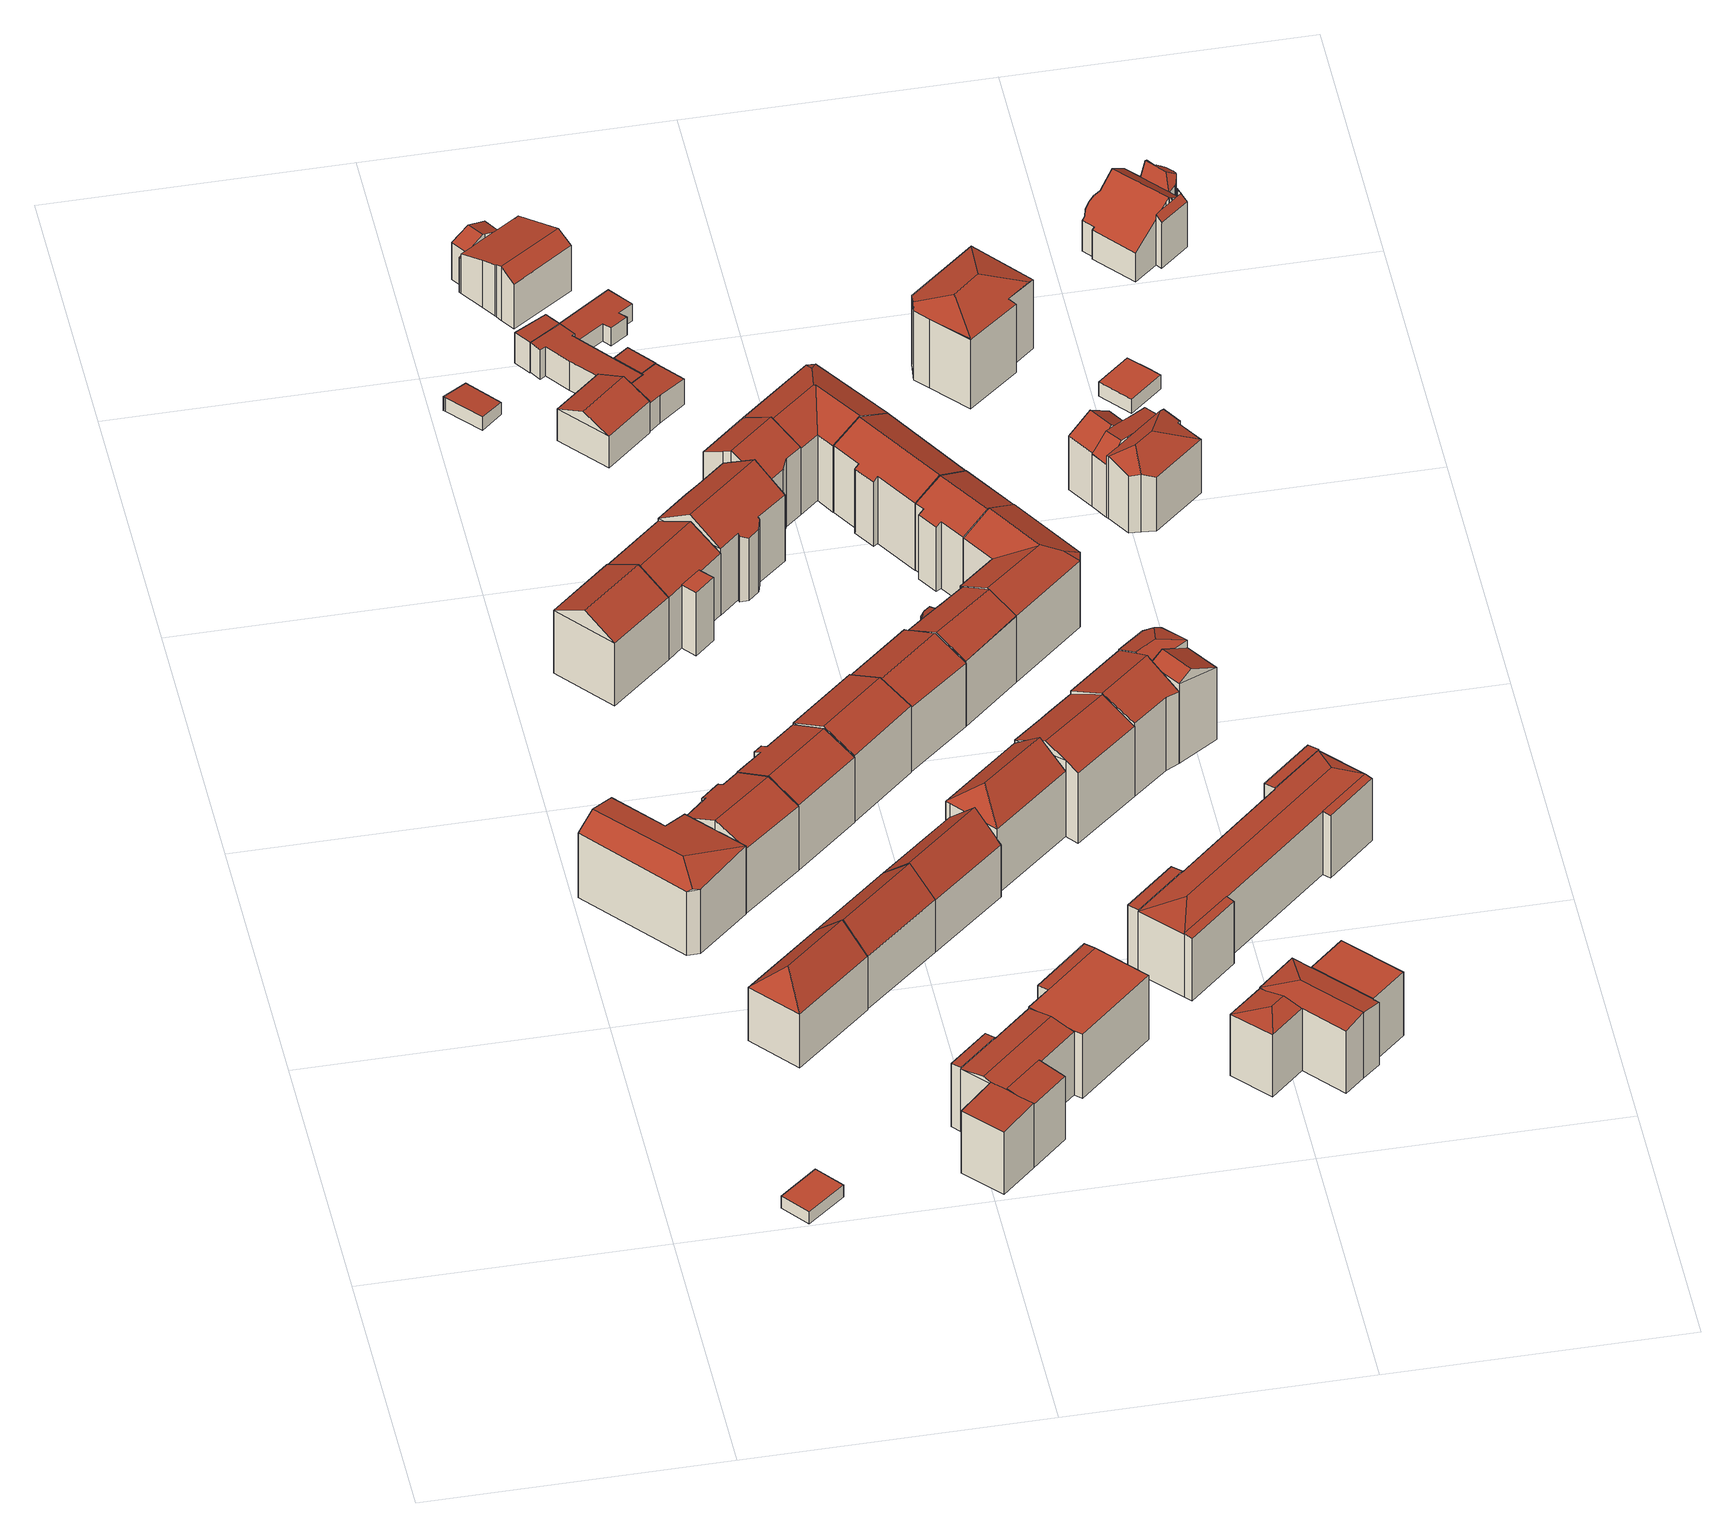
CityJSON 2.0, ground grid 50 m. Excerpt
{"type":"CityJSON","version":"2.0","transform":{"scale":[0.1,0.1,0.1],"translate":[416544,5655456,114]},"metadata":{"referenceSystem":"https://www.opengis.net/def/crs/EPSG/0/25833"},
"CityObjects":{
"building1":{"type":"Building","attributes":{"Dachtyp_tdc":"tdcPolyFlatRoof","Gemeindeschluessel":14612000,"Dachneigung":0,"QualitaetDacherkennung":78,"Geometrietyp2DReferenz":"3000","measuredHeight":2.52,"function":"31001_9998","roofType":"1000"},"geometry":[{"type":"Solid","lod":"2","boundaries":[[[[0,1,2,3]],[[1,4,5,2]],[[4,6,7,5]],[[6,0,3,7]],[[6,4,1,0]],[[3,2,5,7]]]],"semantics":{"surfaces":[{"type":"WallSurface"},{"type":"RoofSurface"},{"type":"GroundSurface"}],"values":[[0,0,0,0,1,2]]}}]},
"building2":{"type":"Building","attributes":{"Dachtyp_tdc":"tdcFreeFormRoof","Gemeindeschluessel":14612000,"Dachneigung":10.8,"QualitaetDacherkennung":28,"Geometrietyp2DReferenz":"3000","measuredHeight":15.72,"function":"31001_9998","roofType":"5000"},"geometry":[{"type":"Solid","lod":"2","boundaries":[[[[8,9,10,11]],[[9,12,13,10]],[[12,14,15,13]],[[14,16,17,15]],[[16,18,19,17]],[[18,20,21,19]],[[20,8,11,21]],[[22,18,16,23]],[[23,16,14,12,9,24]],[[20,22,23,24,8]],[[20,18,22]],[[9,8,24]],[[11,10,13,15,17,19,21]]]],"semantics":{"surfaces":[{"type":"WallSurface"},{"type":"RoofSurface"},{"type":"GroundSurface"}],"values":[[0,0,0,0,0,0,0,1,1,1,0,0,2]]}}]},
"building3":{"type":"Building","attributes":{"Dachtyp_tdc":"tdcHipAndGableRoof","Gemeindeschluessel":14612000,"Dachneigung":43.99,"QualitaetDacherkennung":59,"Geometrietyp2DReferenz":"3000","measuredHeight":15.77,"function":"31001_9998","roofType":"5000"},"geometry":[{"type":"Solid","lod":"2","boundaries":[[[[25,26,27,28]],[[26,29,30,27]],[[29,31,32,30]],[[31,25,28,32]],[[29,26,33]],[[25,31,34]],[[26,25,34,33]],[[31,29,33,34]],[[28,27,30,32]]]],"semantics":{"surfaces":[{"type":"WallSurface"},{"type":"RoofSurface"},{"type":"GroundSurface"}],"values":[[0,0,0,0,1,0,1,1,2]]}}]},
"building4":{"type":"Building","attributes":{"Dachtyp_tdc":"tdcGableRoof","Gemeindeschluessel":14612000,"Dachneigung":23.82,"QualitaetDacherkennung":76,"Geometrietyp2DReferenz":"3000","measuredHeight":15.91,"function":"31001_9998","roofType":"3100"},"geometry":[{"type":"Solid","lod":"2","boundaries":[[[[35,36,37,38]],[[36,39,40,37]],[[39,41,42,40]],[[41,43,44,42]],[[43,45,46,44]],[[45,47,48,46]],[[47,49,50,48]],[[49,51,52,50]],[[51,53,54,52]],[[53,55,56,54]],[[55,57,58,56]],[[57,35,38,58]],[[53,51,49,47]],[[47,45,43,41,39,36,35,57,55,53]],[[38,37,40,42,44,46,48,50,52,54,56,58]]]],"semantics":{"surfaces":[{"type":"WallSurface"},{"type":"RoofSurface"},{"type":"GroundSurface"}],"values":[[0,0,0,0,0,0,0,0,0,0,0,0,1,1,2]]}}]},
"building5":{"type":"Building","attributes":{"Dachtyp_tdc":"tdcGableRoof","Gemeindeschluessel":14612000,"Dachneigung":29.76,"QualitaetDacherkennung":60,"Geometrietyp2DReferenz":"3000","measuredHeight":16.43,"function":"31001_9998","roofType":"3100"},"geometry":[{"type":"Solid","lod":"2","boundaries":[[[[59,60,61,62]],[[60,63,64,61]],[[63,65,66,64]],[[65,59,62,66]],[[63,60,67]],[[59,65,68]],[[60,59,68,67]],[[65,63,67,68]],[[62,61,64,66]]]],"semantics":{"surfaces":[{"type":"WallSurface"},{"type":"RoofSurface"},{"type":"GroundSurface"}],"values":[[0,0,0,0,0,0,1,1,2]]}}]},
"building6":{"type":"Building","attributes":{"Dachtyp_tdc":"tdcGableRoof","Gemeindeschluessel":14612000,"Dachneigung":43.95,"QualitaetDacherkennung":59,"Geometrietyp2DReferenz":"3000","measuredHeight":15.68,"function":"31001_9998","roofType":"3100"},"geometry":[{"type":"Solid","lod":"2","boundaries":[[[[31,69,70]],[[71,31,70,72]],[[69,73,72,70]],[[74,75,76,77]],[[31,71,75,74]],[[71,73,76,75]],[[73,69,77,76]],[[69,31,74,77]],[[73,71,72]]]],"semantics":{"surfaces":[{"type":"WallSurface"},{"type":"RoofSurface"},{"type":"GroundSurface"}],"values":[[0,1,1,2,0,0,0,0,0]]}}]},
"building7":{"type":"Building","attributes":{"Dachtyp_tdc":"tdcGableRoof","Gemeindeschluessel":14612000,"Dachneigung":23.95,"QualitaetDacherkennung":70,"Geometrietyp2DReferenz":"3000","measuredHeight":16,"function":"31001_9998","roofType":"3100"},"geometry":[{"type":"Solid","lod":"2","boundaries":[[[[78,79,80,81]],[[79,82,83,80]],[[82,84,85,83]],[[84,86,87,85]],[[86,88,89,87]],[[88,90,50,89]],[[90,91,92,50]],[[91,93,46,92]],[[93,94,95,46]],[[94,78,81,95]],[[91,90,88,86]],[[86,84,82,79,78,94,93,91]],[[81,80,83,85,87,89,50,92,46,95]]]],"semantics":{"surfaces":[{"type":"WallSurface"},{"type":"RoofSurface"},{"type":"GroundSurface"}],"values":[[0,0,0,0,0,0,0,0,0,0,1,1,2]]}}]},
"building8":{"type":"Building","attributes":{"Dachtyp_tdc":"tdcPolyFlatRoof","Gemeindeschluessel":14612000,"Dachneigung":3.27,"QualitaetDacherkennung":69,"Geometrietyp2DReferenz":"3000","measuredHeight":2.75,"function":"31001_9998","roofType":"2100"},"geometry":[{"type":"Solid","lod":"2","boundaries":[[[[96,97,98,99]],[[97,100,101,98]],[[100,102,103,101]],[[102,104,105,103]],[[104,96,99,105]],[[104,102,100,97,96]],[[99,98,101,103,105]]]],"semantics":{"surfaces":[{"type":"WallSurface"},{"type":"RoofSurface"},{"type":"GroundSurface"}],"values":[[0,0,0,0,0,1,2]]}}]},
"building9":{"type":"Building","attributes":{"Gemeindeschluessel":14612000,"Geometrietyp2DReferenz":"3000","function":"31001_9998","roofType":"9999"},"children":["building9-1","building9-2"]},
"building9-1":{"type":"BuildingPart","attributes":{"Dachtyp_tdc":"tdcPolyFlatRoof","Dachneigung":0,"QualitaetDacherkennung":34,"Geometrietyp2DReferenz":"3000","measuredHeight":13.05,"roofType":"1000"},"parents":["building9"],"geometry":[{"type":"MultiSurface","lod":"2","boundaries":[[[106,107,108,109]],[[107,110,111,112,108]],[[113,106,109,114,115]],[[113,116,110,107,106]],[[109,108,112,117,114]]],"semantics":{"surfaces":[{"type":"WallSurface"},{"type":"RoofSurface"},{"type":"GroundSurface"}],"values":[0,0,0,1,2]}}]},
"building9-2":{"type":"BuildingPart","attributes":{"Dachtyp_tdc":"tdcGableRoof","Dachneigung":27.74,"QualitaetDacherkennung":69,"Geometrietyp2DReferenz":"3000","measuredHeight":16.13,"roofType":"3100"},"parents":["building9"],"geometry":[{"type":"MultiSurface","lod":"2","boundaries":[[[111,118,64,112]],[[118,119,120,64]],[[119,121,61,120]],[[121,122,123,61]],[[122,124,125,123]],[[124,126,127,125]],[[126,115,114,127]],[[124,122,121,119]],[[119,118,111,128,115,126,124]],[[117,112,64,120,61,123,125,127,114]]],"semantics":{"surfaces":[{"type":"WallSurface"},{"type":"RoofSurface"},{"type":"GroundSurface"}],"values":[0,0,0,0,0,0,0,1,1,2]}}]},
"building10":{"type":"Building","attributes":{"Gemeindeschluessel":14612000,"Geometrietyp2DReferenz":"3000","function":"31001_9998","roofType":"9999"},"children":["building10-1","building10-2","building10-3","building10-4","building10-5","building10-6"]},
"building10-1":{"type":"BuildingPart","attributes":{"Dachtyp_tdc":"tdcPolyFlatRoof","Dachneigung":5.47,"QualitaetDacherkennung":59,"Geometrietyp2DReferenz":"3000","measuredHeight":13.23,"roofType":"2100"},"parents":["building10"],"geometry":[{"type":"MultiSurface","lod":"2","boundaries":[[[129,130,131,132]],[[133,134,135,136]],[[134,129,132,135]],[[134,133,130,129]],[[132,131,136,135]]],"semantics":{"surfaces":[{"type":"WallSurface"},{"type":"RoofSurface"},{"type":"GroundSurface"}],"values":[0,0,0,1,2]}}]},
"building10-2":{"type":"BuildingPart","attributes":{"Dachtyp_tdc":"tdcGableRoof","Dachneigung":10.3,"QualitaetDacherkennung":68,"Geometrietyp2DReferenz":"3000","measuredHeight":13.72,"roofType":"3100"},"parents":["building10"],"geometry":[{"type":"MultiSurface","lod":"2","boundaries":[[[137,138,139,140]],[[141,142,143,144]],[[145,146,147,148]],[[146,145,149,150,151,152,153,154]],[[141,138,151,150,155,142]],[[137,156,152,151,138]],[[147,157,140,139,144,143,148]]],"semantics":{"surfaces":[{"type":"WallSurface"},{"type":"RoofSurface"},{"type":"GroundSurface"}],"values":[0,0,0,1,1,0,2]}}]},
"building10-3":{"type":"BuildingPart","attributes":{"Dachtyp_tdc":"tdcPolyFlatRoof","Dachneigung":4.17,"QualitaetDacherkennung":46,"Geometrietyp2DReferenz":"3000","measuredHeight":13.36,"roofType":"2100"},"parents":["building10"],"geometry":[{"type":"MultiSurface","lod":"2","boundaries":[[[158,156,137,140,159]],[[160,161,162,163,164]],[[161,158,159,162]],[[161,160,165,166,153,156,158]],[[159,140,157,163,162]]],"semantics":{"surfaces":[{"type":"WallSurface"},{"type":"RoofSurface"},{"type":"GroundSurface"}],"values":[0,0,0,1,2]}}]},
"building10-4":{"type":"BuildingPart","attributes":{"Dachtyp_tdc":"tdcPolyFlatRoof","Dachneigung":6.94,"QualitaetDacherkennung":58,"Geometrietyp2DReferenz":"3000","measuredHeight":13.64,"roofType":"2100"},"parents":["building10"],"geometry":[{"type":"MultiSurface","lod":"2","boundaries":[[[167,168,169,147,146]],[[168,164,163,169]],[[168,167,170,165,164]],[[163,157,147,169]]],"semantics":{"surfaces":[{"type":"WallSurface"},{"type":"RoofSurface"},{"type":"GroundSurface"}],"values":[0,0,1,2]}}]},
"building10-5":{"type":"BuildingPart","attributes":{"Dachtyp_tdc":"tdcPolyFlatRoof","Dachneigung":0,"QualitaetDacherkennung":56,"Geometrietyp2DReferenz":"3000","measuredHeight":13.28,"roofType":"1000"},"parents":["building10"],"geometry":[{"type":"MultiSurface","lod":"2","boundaries":[[[171,172,131,130]],[[171,173,174,172]],[[173,175,145,148,174]],[[176,133,136,143,142]],[[133,176,155,149,175,173,171,130]],[[131,172,174,148,143,136]]],"semantics":{"surfaces":[{"type":"WallSurface"},{"type":"RoofSurface"},{"type":"GroundSurface"}],"values":[0,0,0,0,1,2]}}]},
"building10-6":{"type":"BuildingPart","attributes":{"Dachtyp_tdc":"tdcPolyFlatRoof","Dachneigung":6.85,"QualitaetDacherkennung":55,"Geometrietyp2DReferenz":"3000","measuredHeight":13.25,"roofType":"2100"},"parents":["building10"],"geometry":[{"type":"MultiSurface","lod":"2","boundaries":[[[177,178,141,144,179]],[[180,181,182,139,138]],[[181,177,179,182]],[[181,180,178,177]],[[179,144,139,182]]],"semantics":{"surfaces":[{"type":"WallSurface"},{"type":"RoofSurface"},{"type":"GroundSurface"}],"values":[0,0,0,1,2]}}]},
"building11":{"type":"Building","attributes":{"Dachtyp_tdc":"tdcFreeFormRoof","Gemeindeschluessel":14612000,"Dachneigung":44.11,"QualitaetDacherkennung":76,"Geometrietyp2DReferenz":"3000","measuredHeight":15.57,"function":"31001_9998","roofType":"5000"},"geometry":[{"type":"Solid","lod":"2","boundaries":[[[[71,183,184,75]],[[183,185,186,184]],[[185,187,188,186]],[[187,189,76,188]],[[189,71,75,76]],[[190,191,183,71]],[[189,187,185,191,190]],[[185,183,191]],[[71,189,190]],[[75,184,186,188,76]]]],"semantics":{"surfaces":[{"type":"WallSurface"},{"type":"RoofSurface"},{"type":"GroundSurface"}],"values":[[0,0,0,0,0,1,1,0,0,2]]}}]},
"building12":{"type":"Building","attributes":{"Dachtyp_tdc":"tdcGableRoof","Gemeindeschluessel":14612000,"Dachneigung":24.09,"QualitaetDacherkennung":56,"Geometrietyp2DReferenz":"3000","measuredHeight":16.17,"function":"31001_9998","roofType":"3100"},"geometry":[{"type":"Solid","lod":"2","boundaries":[[[[192,193,194,195]],[[193,196,197,194]],[[196,198,199,197]],[[198,192,195,199]],[[196,193,200]],[[192,198,201]],[[193,192,201,200]],[[198,196,200,201]],[[195,194,197,199]]]],"semantics":{"surfaces":[{"type":"WallSurface"},{"type":"RoofSurface"},{"type":"GroundSurface"}],"values":[[0,0,0,0,0,0,1,1,2]]}}]},
"building13":{"type":"Building","attributes":{"Dachtyp_tdc":"tdcPolyFlatRoof","Gemeindeschluessel":14612000,"Dachneigung":5.17,"QualitaetDacherkennung":70,"Geometrietyp2DReferenz":"3000","measuredHeight":6.32,"function":"31001_9998","roofType":"2100"},"geometry":[{"type":"Solid","lod":"2","boundaries":[[[[202,203,204,205]],[[203,206,207,204]],[[206,208,209,207]],[[208,210,211,209]],[[210,212,213,211]],[[212,202,205,213]],[[212,210,208,206,203,202]],[[205,204,207,209,211,213]]]],"semantics":{"surfaces":[{"type":"WallSurface"},{"type":"RoofSurface"},{"type":"GroundSurface"}],"values":[[0,0,0,0,0,0,1,2]]}}]},
"building14":{"type":"Building","attributes":{"Dachtyp_tdc":"tdcFreeFormRoof","Gemeindeschluessel":14612000,"Dachneigung":24.46,"QualitaetDacherkennung":84,"Geometrietyp2DReferenz":"3000","measuredHeight":8.76,"function":"31001_9998","roofType":"5000"},"geometry":[{"type":"Solid","lod":"2","boundaries":[[[[214,215,216,217]],[[215,218,219,216]],[[218,220,221,219]],[[220,222,223,221]],[[222,224,225,223]],[[224,214,217,225]],[[226,227,222,220,218]],[[214,224,227,226,215]],[[218,215,226]],[[224,222,227]],[[217,216,219,221,223,225]]]],"semantics":{"surfaces":[{"type":"WallSurface"},{"type":"RoofSurface"},{"type":"GroundSurface"}],"values":[[0,0,0,0,0,0,1,1,0,0,2]]}}]},
"building15":{"type":"Building","attributes":{"Dachtyp_tdc":"tdcFreeFormRoof","Gemeindeschluessel":14612000,"Dachneigung":34.02,"QualitaetDacherkennung":75,"Geometrietyp2DReferenz":"3000","measuredHeight":17.59,"function":"31001_9998","roofType":"5000"},"geometry":[{"type":"Solid","lod":"2","boundaries":[[[[228,229,230,231]],[[229,232,233,230]],[[232,234,235,233]],[[234,236,237,235]],[[236,238,239,237]],[[238,240,241,239]],[[240,242,243,241]],[[242,244,245,243]],[[244,246,247,245]],[[246,248,249,247]],[[248,250,251,249]],[[250,252,253,251]],[[252,228,231,253]],[[236,234,254]],[[254,234,232,229,228,255]],[[240,238,236,254,255,252,250,248,246,244,242]],[[228,252,255]],[[231,230,233,235,237,239,241,243,245,247,249,251,253]]]],"semantics":{"surfaces":[{"type":"WallSurface"},{"type":"RoofSurface"},{"type":"GroundSurface"}],"values":[[0,0,0,0,0,0,0,0,0,0,0,0,0,0,1,1,0,2]]}}]},
"building16":{"type":"Building","attributes":{"Dachtyp_tdc":"tdcPolyFlatRoof","Gemeindeschluessel":14612000,"Dachneigung":4.83,"QualitaetDacherkennung":85,"Geometrietyp2DReferenz":"3000","measuredHeight":6.09,"function":"31001_9998","roofType":"2100"},"geometry":[{"type":"Solid","lod":"2","boundaries":[[[[202,212,256,257]],[[212,210,258,256]],[[210,259,260,258]],[[259,261,262,260]],[[261,263,264,262]],[[263,265,266,264]],[[265,267,268,266]],[[267,269,223,268]],[[269,270,221,223]],[[270,271,272,221]],[[271,273,274,272]],[[273,275,276,274]],[[275,202,257,276]],[[275,273,271,270,269,267,265,263,261,259,210,212,202]],[[257,256,258,260,262,264,266,268,223,221,272,274,276]]]],"semantics":{"surfaces":[{"type":"WallSurface"},{"type":"RoofSurface"},{"type":"GroundSurface"}],"values":[[0,0,0,0,0,0,0,0,0,0,0,0,0,1,2]]}}]},
"building17":{"type":"Building","attributes":{"Gemeindeschluessel":14612000,"Geometrietyp2DReferenz":"3000","function":"31001_9998","roofType":"9999"},"children":["building17-1","building17-2","building17-3"]},
"building17-1":{"type":"BuildingPart","attributes":{"Dachtyp_tdc":"tdcGableRoof","Dachneigung":19.44,"QualitaetDacherkennung":45,"Geometrietyp2DReferenz":"3000","measuredHeight":11.13,"roofType":"3100"},"parents":["building17"],"geometry":[{"type":"MultiSurface","lod":"2","boundaries":[[[277,278,279,280]],[[278,281,282,279]],[[281,283,284,282]],[[277,285,286,287]],[[287,288,289,290,291,292,293,294,283,281,278,277]],[[284,295,296,297,298,299,300,301,302,280,279,282]],[[283,294,303,295,284]],[[290,289,304,298,297,305]],[[288,287,300,299,306]],[[287,286,301,300]],[[286,285,302,301]],[[285,277,280,302]]],"semantics":{"surfaces":[{"type":"WallSurface"},{"type":"RoofSurface"},{"type":"GroundSurface"}],"values":[0,0,0,1,1,2,0,0,0,0,0,0]}}]},
"building17-2":{"type":"BuildingPart","attributes":{"Dachtyp_tdc":"tdcGableRoof","Dachneigung":23.2,"QualitaetDacherkennung":79,"Geometrietyp2DReferenz":"3000","measuredHeight":9.14,"roofType":"3100"},"parents":["building17"],"geometry":[{"type":"MultiSurface","lod":"2","boundaries":[[[307,308,309,310,303,293,311]],[[311,291,305,312,313,314,307]],[[315,297,296,295,316,317,318,319,320,321]],[[313,312,315,321]],[[312,305,297,315]],[[303,310,316,295]],[[310,309,317,316]],[[309,308,318,317]],[[308,307,319,318]],[[307,314,320,319]],[[314,313,321,320]]],"semantics":{"surfaces":[{"type":"RoofSurface"},{"type":"GroundSurface"},{"type":"WallSurface"}],"values":[0,0,1,2,2,2,2,2,2,2,2]}}]},
"building17-3":{"type":"BuildingPart","attributes":{"Dachtyp_tdc":"tdcPolyFlatRoof","Dachneigung":0,"QualitaetDacherkennung":47,"Geometrietyp2DReferenz":"3000","measuredHeight":5.21,"roofType":"1000"},"parents":["building17"],"geometry":[{"type":"MultiSurface","lod":"2","boundaries":[[[304,322,323,298]],[[322,324,325,323]],[[324,306,299,325]],[[306,324,322,304]],[[298,323,325,299]]],"semantics":{"surfaces":[{"type":"WallSurface"},{"type":"RoofSurface"},{"type":"GroundSurface"}],"values":[0,0,0,1,2]}}]},
"building18":{"type":"Building","attributes":{"Dachtyp_tdc":"tdcPolyFlatRoof","Gemeindeschluessel":14612000,"Dachneigung":4.98,"QualitaetDacherkennung":74,"Geometrietyp2DReferenz":"3000","measuredHeight":3.68,"function":"31001_9998","roofType":"2100"},"geometry":[{"type":"Solid","lod":"2","boundaries":[[[[326,327,328,329]],[[327,330,331,328]],[[330,332,333,331]],[[332,334,335,333]],[[334,336,337,335]],[[336,338,339,337]],[[338,340,341,339]],[[340,342,343,341]],[[342,326,329,343]],[[342,340,338,336,334,332,330,327,326]],[[329,328,331,333,335,337,339,341,343]]]],"semantics":{"surfaces":[{"type":"WallSurface"},{"type":"RoofSurface"},{"type":"GroundSurface"}],"values":[[0,0,0,0,0,0,0,0,0,1,2]]}}]},
"building19":{"type":"Building","attributes":{"Dachtyp_tdc":"tdcPolyFlatRoof","Gemeindeschluessel":14612000,"Dachneigung":4.37,"QualitaetDacherkennung":69,"Geometrietyp2DReferenz":"3000","measuredHeight":5.88,"function":"31001_9998","roofType":"2100"},"geometry":[{"type":"Solid","lod":"2","boundaries":[[[[344,345,346,347]],[[345,348,349,346]],[[348,350,351,349]],[[350,352,353,351]],[[352,354,355,353]],[[354,356,357,355]],[[356,344,347,357]],[[356,354,352,350,348,345,344]],[[347,346,349,351,353,355,357]]]],"semantics":{"surfaces":[{"type":"WallSurface"},{"type":"RoofSurface"},{"type":"GroundSurface"}],"values":[[0,0,0,0,0,0,0,1,2]]}}]},
"building20":{"type":"Building","attributes":{"Dachtyp_tdc":"tdcPolyFlatRoof","Gemeindeschluessel":14612000,"Dachneigung":3.78,"QualitaetDacherkennung":75,"Geometrietyp2DReferenz":"3000","measuredHeight":5.4,"function":"31001_9998","roofType":"2100"},"geometry":[{"type":"Solid","lod":"2","boundaries":[[[[358,350,359,360]],[[350,361,362,359]],[[361,363,364,362]],[[363,358,360,364]],[[363,361,350,358]],[[360,359,362,364]]]],"semantics":{"surfaces":[{"type":"WallSurface"},{"type":"RoofSurface"},{"type":"GroundSurface"}],"values":[[0,0,0,0,1,2]]}}]},
"building21":{"type":"Building","attributes":{"Dachtyp_tdc":"tdcFreeFormRoof","Gemeindeschluessel":14612000,"Dachneigung":23.55,"QualitaetDacherkennung":69,"Geometrietyp2DReferenz":"3000","measuredHeight":15.74,"function":"31001_9998","roofType":"5000"},"geometry":[{"type":"Solid","lod":"2","boundaries":[[[[365,366,367,368]],[[366,369,370,367]],[[369,371,372,370]],[[371,373,374,372]],[[373,365,368,374]],[[375,376,369,366,365]],[[373,371,376,375]],[[371,369,376]],[[365,373,375]],[[368,367,370,372,374]]]],"semantics":{"surfaces":[{"type":"WallSurface"},{"type":"RoofSurface"},{"type":"GroundSurface"}],"values":[[0,0,0,0,0,1,1,0,0,2]]}}]},
"building22":{"type":"Building","attributes":{"Dachtyp_tdc":"tdcFreeFormRoof","Gemeindeschluessel":14612000,"Dachneigung":40.09,"QualitaetDacherkennung":74,"Geometrietyp2DReferenz":"3000","measuredHeight":17.69,"function":"31001_9998","roofType":"5000"},"geometry":[{"type":"Solid","lod":"2","boundaries":[[[[377,378,379,380]],[[378,381,382,379]],[[381,383,384,382]],[[383,385,386,384]],[[385,387,388,386]],[[387,377,380,388]],[[377,387,389,390,378]],[[385,391,389,387]],[[389,391,383,381,390]],[[381,378,390]],[[385,383,391]],[[380,379,382,384,386,388]]]],"semantics":{"surfaces":[{"type":"WallSurface"},{"type":"RoofSurface"},{"type":"GroundSurface"}],"values":[[0,0,0,0,0,0,1,1,1,0,0,2]]}}]},
"building23":{"type":"Building","attributes":{"Dachtyp_tdc":"tdcGableRoof","Gemeindeschluessel":14612000,"Dachneigung":26.04,"QualitaetDacherkennung":57,"Geometrietyp2DReferenz":"3000","measuredHeight":16.85,"function":"31001_9998","roofType":"3100"},"geometry":[{"type":"Solid","lod":"2","boundaries":[[[[392,393,394,395]],[[393,396,397,394]],[[396,398,399,397]],[[398,400,401,399]],[[400,402,403,401]],[[402,404,405,403]],[[404,406,407,405]],[[406,408,409,407]],[[408,392,395,409]],[[404,402,400,398,396]],[[396,393,392,408,406,404]],[[395,394,397,399,401,403,405,407,409]]]],"semantics":{"surfaces":[{"type":"WallSurface"},{"type":"RoofSurface"},{"type":"GroundSurface"}],"values":[[0,0,0,0,0,0,0,0,0,1,1,2]]}}]},
"building24":{"type":"Building","attributes":{"Gemeindeschluessel":14612000,"Geometrietyp2DReferenz":"3000","function":"31001_9998","roofType":"9999"},"children":["building24-1","building24-2"]},
"building24-1":{"type":"BuildingPart","attributes":{"Dachtyp_tdc":"tdcFreeFormRoof","Dachneigung":64.57,"QualitaetDacherkennung":17,"Geometrietyp2DReferenz":"3000","measuredHeight":14.17,"roofType":"5000"},"parents":["building24"],"geometry":[{"type":"MultiSurface","lod":"2","boundaries":[[[410,411,412,413]],[[411,414,415,412]],[[414,416,417,415]],[[416,418,419,417]],[[418,420,421,419]],[[422,420,418]],[[423,422,418,416]],[[424,423,416,414]],[[425,424,414,411]],[[425,411,410]],[[422,423,424,425,410,420]],[[413,412,415,417,419,421]]],"semantics":{"surfaces":[{"type":"WallSurface"},{"type":"RoofSurface"},{"type":"GroundSurface"}],"values":[0,0,0,0,0,1,1,1,1,1,1,2]}}]},
"building24-2":{"type":"BuildingPart","attributes":{"Dachtyp_tdc":"tdcGableRoof","Dachneigung":25.91,"QualitaetDacherkennung":69,"Geometrietyp2DReferenz":"3000","measuredHeight":16.23,"roofType":"3100"},"parents":["building24"],"geometry":[{"type":"MultiSurface","lod":"2","boundaries":[[[426,427,428,421,420]],[[427,429,372,428]],[[429,369,370,372]],[[369,430,410,413,370]],[[431,432,433,434,435]],[[436,434,433,429]],[[426,435,434,436,427]],[[427,436,429]],[[430,431,435,426]],[[369,432,431,430]],[[429,433,432,369]],[[413,421,428,372,370]]],"semantics":{"surfaces":[{"type":"WallSurface"},{"type":"RoofSurface"},{"type":"GroundSurface"}],"values":[0,0,0,0,1,1,0,0,0,0,0,2]}}]},
"building25":{"type":"Building","attributes":{"Dachtyp_tdc":"tdcFreeFormRoof","Gemeindeschluessel":14612000,"Dachneigung":26.43,"QualitaetDacherkennung":63,"Geometrietyp2DReferenz":"3000","measuredHeight":16.4,"function":"31001_9998","roofType":"5000"},"geometry":[{"type":"Solid","lod":"2","boundaries":[[[[437,402,403,407]],[[402,438,439,403]],[[438,440,441,439]],[[440,442,443,441]],[[442,444,445,443]],[[444,446,447,445]],[[446,437,407,447]],[[448,449,446,444]],[[448,444,442]],[[450,451,449,448,442,440]],[[450,440,438]],[[452,451,450,438,402]],[[452,402,437]],[[449,451,452,437,446]],[[407,403,439,441,443,445,447]]]],"semantics":{"surfaces":[{"type":"WallSurface"},{"type":"RoofSurface"},{"type":"GroundSurface"}],"values":[[0,0,0,0,0,0,0,1,0,1,1,1,0,1,2]]}}]},
"building26":{"type":"Building","attributes":{"Dachtyp_tdc":"tdcFreeFormRoof","Gemeindeschluessel":14612000,"Dachneigung":26.93,"QualitaetDacherkennung":79,"Geometrietyp2DReferenz":"3000","measuredHeight":17.54,"function":"31001_9998","roofType":"5000"},"geometry":[{"type":"Solid","lod":"2","boundaries":[[[[453,454,384,386]],[[454,455,456,384]],[[455,457,458,456]],[[457,459,460,458]],[[459,461,462,460]],[[461,463,464,462]],[[463,453,386,464]],[[463,461,465,466,453]],[[465,459,457,455,454,466]],[[461,459,465]],[[454,453,466]],[[386,384,456,458,460,462,464]]]],"semantics":{"surfaces":[{"type":"WallSurface"},{"type":"RoofSurface"},{"type":"GroundSurface"}],"values":[[0,0,0,0,0,0,0,1,1,0,0,2]]}}]},
"building27":{"type":"Building","attributes":{"Dachtyp_tdc":"tdcFreeFormRoof","Gemeindeschluessel":14612000,"Dachneigung":25.88,"QualitaetDacherkennung":73,"Geometrietyp2DReferenz":"3000","measuredHeight":16.3,"function":"31001_9998","roofType":"5000"},"geometry":[{"type":"Solid","lod":"2","boundaries":[[[[467,468,469,470]],[[468,471,472,469]],[[471,442,473,472]],[[442,474,475,473]],[[474,476,477,475]],[[476,478,479,477]],[[478,480,481,479]],[[480,467,470,481]],[[482,474,442,483]],[[478,476,482,483,471,468,467,480]],[[476,474,482]],[[442,471,483]],[[470,469,472,473,475,477,479,481]]]],"semantics":{"surfaces":[{"type":"WallSurface"},{"type":"RoofSurface"},{"type":"GroundSurface"}],"values":[[0,0,0,0,0,0,0,0,1,1,0,0,2]]}}]},
"building28":{"type":"Building","attributes":{"Gemeindeschluessel":14612000,"Geometrietyp2DReferenz":"3000","function":"31001_9998","roofType":"9999"},"children":["building28-1","building28-2","building28-3"]},
"building28-1":{"type":"BuildingPart","attributes":{"Dachtyp_tdc":"tdcPolyFlatRoof","Dachneigung":0,"QualitaetDacherkennung":50,"Geometrietyp2DReferenz":"3000","measuredHeight":13.11,"roofType":"1000"},"parents":["building28"],"geometry":[{"type":"MultiSurface","lod":"2","boundaries":[[[484,485,486]],[[484,487,488,485]],[[487,489,490,488]],[[489,491,492,490]],[[491,493,492]],[[491,489,487,484]],[[485,488,490,492]]],"semantics":{"surfaces":[{"type":"WallSurface"},{"type":"RoofSurface"},{"type":"GroundSurface"}],"values":[0,0,0,0,0,1,2]}}]},
"building28-2":{"type":"BuildingPart","attributes":{"Dachtyp_tdc":"tdcHipAndGableRoof","Dachneigung":10.22,"QualitaetDacherkennung":64,"Geometrietyp2DReferenz":"3000","measuredHeight":13.63,"roofType":"5000"},"parents":["building28"],"geometry":[{"type":"MultiSurface","lod":"2","boundaries":[[[493,494,495,492]],[[494,496,497,495]],[[496,498,499,497]],[[498,500,501,499]],[[502,503,504,505,506]],[[503,486,485,504]],[[503,502,507]],[[502,508,509,500,498,496,507]],[[496,494,493,486,503,507]],[[492,495,497,499,501,505,504,485]]],"semantics":{"surfaces":[{"type":"WallSurface"},{"type":"RoofSurface"},{"type":"GroundSurface"}],"values":[0,0,0,0,0,0,1,1,1,2]}}]},
"building28-3":{"type":"BuildingPart","attributes":{"Dachtyp_tdc":"tdcHipAndGableRoof","Dachneigung":11.81,"QualitaetDacherkennung":54,"Geometrietyp2DReferenz":"3000","measuredHeight":13.52,"roofType":"5000"},"parents":["building28"],"geometry":[{"type":"MultiSurface","lod":"2","boundaries":[[[500,510,511,501]],[[510,512,513,511]],[[512,506,505,513]],[[512,510,514]],[[510,500,509,515,514]],[[506,512,514,515,508]],[[501,511,513,505]]],"semantics":{"surfaces":[{"type":"WallSurface"},{"type":"RoofSurface"},{"type":"GroundSurface"}],"values":[0,0,0,1,1,1,2]}}]},
"building29":{"type":"Building","attributes":{"Dachtyp_tdc":"tdcGableRoof","Gemeindeschluessel":14612000,"Dachneigung":26.21,"QualitaetDacherkennung":73,"Geometrietyp2DReferenz":"3000","measuredHeight":16.27,"function":"31001_9998","roofType":"3100"},"geometry":[{"type":"Solid","lod":"2","boundaries":[[[[516,517,518,519]],[[517,520,521,518]],[[520,476,522,521]],[[476,523,524,522]],[[523,525,526,524]],[[525,527,528,526]],[[527,529,530,528]],[[529,531,532,530]],[[531,533,534,532]],[[533,516,519,534]],[[529,527,525,523]],[[523,476,520,517,516,533,531,529]],[[519,518,521,522,524,526,528,530,532,534]]]],"semantics":{"surfaces":[{"type":"WallSurface"},{"type":"RoofSurface"},{"type":"GroundSurface"}],"values":[[0,0,0,0,0,0,0,0,0,0,1,1,2]]}}]},
"building30":{"type":"Building","attributes":{"Dachtyp_tdc":"tdcFreeFormRoof","Gemeindeschluessel":14612000,"Dachneigung":25.83,"QualitaetDacherkennung":64,"Geometrietyp2DReferenz":"3000","measuredHeight":16.29,"function":"31001_9998","roofType":"5000"},"geometry":[{"type":"Solid","lod":"2","boundaries":[[[[535,536,537,419]],[[536,538,532,537]],[[538,539,528,532]],[[539,540,541,528]],[[540,542,543,541]],[[542,544,428,543]],[[544,535,419,428]],[[545,546,547,548,544,542]],[[545,542,540]],[[549,546,545,540,539]],[[549,539,538]],[[547,546,549,538,536]],[[548,547,536,535]],[[548,535,544]],[[419,537,532,528,541,543,428]]]],"semantics":{"surfaces":[{"type":"WallSurface"},{"type":"RoofSurface"},{"type":"GroundSurface"}],"values":[[0,0,0,0,0,0,0,1,1,1,0,1,1,0,2]]}}]},
"building31":{"type":"Building","attributes":{"Gemeindeschluessel":14612000,"Geometrietyp2DReferenz":"3000","function":"31001_9998","roofType":"9999"},"children":["building31-1","building31-2","building31-3","building31-4","building31-5"]},
"building31-1":{"type":"BuildingPart","attributes":{"Dachtyp_tdc":"tdcPolyFlatRoof","Dachneigung":6.88,"QualitaetDacherkennung":65,"Geometrietyp2DReferenz":"3000","measuredHeight":13.22,"roofType":"2100"},"parents":["building31"],"geometry":[{"type":"MultiSurface","lod":"2","boundaries":[[[550,551,552,553,554]],[[555,556,557,558,559]],[[556,550,554,557]],[[556,555,551,550]],[[554,553,558,557]]],"semantics":{"surfaces":[{"type":"WallSurface"},{"type":"RoofSurface"},{"type":"GroundSurface"}],"values":[0,0,0,1,2]}}]},
"building31-2":{"type":"BuildingPart","attributes":{"Dachtyp_tdc":"tdcHipRoof","Dachneigung":10.04,"QualitaetDacherkennung":72,"Geometrietyp2DReferenz":"3000","measuredHeight":13.69,"roofType":"3200"},"parents":["building31"],"geometry":[{"type":"MultiSurface","lod":"2","boundaries":[[[560,561,562,563]],[[564,565,566,567]],[[568,559,558,569]],[[552,570,571,553]],[[565,564,572]],[[570,552,573]],[[564,561,560,570,573,572]],[[552,559,568,565,572,573]],[[563,562,567,566,569,558,553,571]]],"semantics":{"surfaces":[{"type":"WallSurface"},{"type":"RoofSurface"},{"type":"GroundSurface"}],"values":[0,0,0,0,1,1,1,1,2]}}]},
"building31-3":{"type":"BuildingPart","attributes":{"Dachtyp_tdc":"tdcPolyFlatRoof","Dachneigung":8.39,"QualitaetDacherkennung":38,"Geometrietyp2DReferenz":"3000","measuredHeight":13.04,"roofType":"2100"},"parents":["building31"],"geometry":[{"type":"MultiSurface","lod":"2","boundaries":[[[574,575,560,563,576]],[[577,578,579,571,570]],[[578,574,576,579]],[[578,577,575,574]],[[576,563,571,579]]],"semantics":{"surfaces":[{"type":"WallSurface"},{"type":"RoofSurface"},{"type":"GroundSurface"}],"values":[0,0,0,1,2]}}]},
"building31-4":{"type":"BuildingPart","attributes":{"Dachtyp_tdc":"tdcPolyFlatRoof","Dachneigung":6.31,"QualitaetDacherkennung":52,"Geometrietyp2DReferenz":"3000","measuredHeight":13.2,"roofType":"2100"},"parents":["building31"],"geometry":[{"type":"MultiSurface","lod":"2","boundaries":[[[580,581,582,566,565]],[[581,583,584,582]],[[583,585,568,569,584]],[[585,583,581,580]],[[566,582,584,569]]],"semantics":{"surfaces":[{"type":"WallSurface"},{"type":"RoofSurface"},{"type":"GroundSurface"}],"values":[0,0,0,1,2]}}]},
"building31-5":{"type":"BuildingPart","attributes":{"Dachtyp_tdc":"tdcPolyFlatRoof","Dachneigung":10.01,"QualitaetDacherkennung":35,"Geometrietyp2DReferenz":"3000","measuredHeight":13.05,"roofType":"2100"},"parents":["building31"],"geometry":[{"type":"MultiSurface","lod":"2","boundaries":[[[586,587,588,562,561]],[[587,589,590,588]],[[589,591,564,567,590]],[[591,589,587,586]],[[562,588,590,567]]],"semantics":{"surfaces":[{"type":"WallSurface"},{"type":"RoofSurface"},{"type":"GroundSurface"}],"values":[0,0,0,1,2]}}]},
"building32":{"type":"Building","attributes":{"Gemeindeschluessel":14612000,"Geometrietyp2DReferenz":"3000","function":"31001_9998","roofType":"9999"},"children":["building32-1","building32-2"]},
"building32-1":{"type":"BuildingPart","attributes":{"Dachtyp_tdc":"tdcGableRoof","Dachneigung":25.81,"QualitaetDacherkennung":64,"Geometrietyp2DReferenz":"3000","measuredHeight":17.8,"roofType":"3100"},"parents":["building32"],"geometry":[{"type":"MultiSurface","lod":"2","boundaries":[[[592,593,594,595,596]],[[593,597,598,594]],[[597,599,462,598]],[[599,600,601,462]],[[600,602,460,601]],[[602,603,604,460]],[[600,599,597,593,592,605]],[[605,606,607,603,602,600]],[[608,595,594,598,462,601,460,604]]],"semantics":{"surfaces":[{"type":"WallSurface"},{"type":"RoofSurface"},{"type":"GroundSurface"}],"values":[0,0,0,0,0,0,1,1,2]}}]},
"building32-2":{"type":"BuildingPart","attributes":{"Dachtyp_tdc":"tdcFreeFormRoof","Dachneigung":26.05,"QualitaetDacherkennung":33,"Geometrietyp2DReferenz":"3000","measuredHeight":16.84,"roofType":"5000"},"parents":["building32"],"geometry":[{"type":"MultiSurface","lod":"2","boundaries":[[[609,610,611,604,603]],[[610,612,613,611]],[[612,614,615,613]],[[614,596,595,615]],[[616,612,617,618]],[[618,617,610,609,619]],[[614,616,618,619,606,620,596]],[[612,610,617]],[[614,612,616]],[[595,608,604,611,613,615]]],"semantics":{"surfaces":[{"type":"WallSurface"},{"type":"RoofSurface"},{"type":"GroundSurface"}],"values":[0,0,0,0,1,1,1,0,0,2]}}]},
"building33":{"type":"Building","attributes":{"Dachtyp_tdc":"tdcGableRoof","Gemeindeschluessel":14612000,"Dachneigung":29.89,"QualitaetDacherkennung":62,"Geometrietyp2DReferenz":"3000","measuredHeight":17.77,"function":"31001_9998","roofType":"3100"},"geometry":[{"type":"Solid","lod":"2","boundaries":[[[[621,622,595,594]],[[622,623,615,595]],[[623,624,625,615]],[[624,621,594,625]],[[623,622,626]],[[621,624,627]],[[622,621,627,626]],[[624,623,626,627]],[[594,595,615,625]]]],"semantics":{"surfaces":[{"type":"WallSurface"},{"type":"RoofSurface"},{"type":"GroundSurface"}],"values":[[0,0,0,0,0,0,1,1,2]]}}]},
"building34":{"type":"Building","attributes":{"Dachtyp_tdc":"tdcFreeFormRoof","Gemeindeschluessel":14612000,"Dachneigung":13.68,"QualitaetDacherkennung":60,"Geometrietyp2DReferenz":"3000","measuredHeight":15.96,"function":"31001_9998","roofType":"5000"},"geometry":[{"type":"Solid","lod":"2","boundaries":[[[[628,629,630,631]],[[629,632,633,630]],[[632,634,635,633]],[[634,636,637,635]],[[636,638,639,637]],[[638,640,641,639]],[[640,642,643,641]],[[642,644,645,643]],[[644,646,647,645]],[[646,628,631,647]],[[648,642,640,638,636,649]],[[629,650,651,652,632]],[[649,636,634,652,651]],[[628,646,644,648,649,651,650]],[[629,628,650]],[[634,632,652]],[[644,642,648]],[[631,630,633,635,637,639,641,643,645,647]]]],"semantics":{"surfaces":[{"type":"WallSurface"},{"type":"RoofSurface"},{"type":"GroundSurface"}],"values":[[0,0,0,0,0,0,0,0,0,0,1,1,1,1,0,0,0,2]]}}]},
"building35":{"type":"Building","attributes":{"Gemeindeschluessel":14612000,"Geometrietyp2DReferenz":"3000","function":"31001_9998","roofType":"9999"},"children":["building35-1","building35-2","building35-3"]},
"building35-1":{"type":"BuildingPart","attributes":{"Dachtyp_tdc":"tdcFreeFormRoof","Dachneigung":28.69,"QualitaetDacherkennung":40,"Geometrietyp2DReferenz":"3000","measuredHeight":13.8,"roofType":"5000"},"parents":["building35"],"geometry":[{"type":"MultiSurface","lod":"2","boundaries":[[[653,654,655,656]],[[654,657,658,655]],[[657,659,660,658]],[[659,661,662,660]],[[661,663,664,662]],[[663,665,666,664]],[[665,667,668,666]],[[667,669,670,671,668]],[[672,653,656,673,674,675]],[[667,665,663,676]],[[659,657,654,653,672,677]],[[663,661,659,677,676]],[[672,678,679,669,667,676,677]],[[656,655,658,660,662,664,666,668,671,673]]],"semantics":{"surfaces":[{"type":"WallSurface"},{"type":"RoofSurface"},{"type":"GroundSurface"}],"values":[0,0,0,0,0,0,0,0,0,1,1,1,1,2]}}]},
"building35-2":{"type":"BuildingPart","attributes":{"Dachtyp_tdc":"tdcGableRoof","Dachneigung":11.6,"QualitaetDacherkennung":35,"Geometrietyp2DReferenz":"3000","measuredHeight":13.28,"roofType":"3100"},"parents":["building35"],"geometry":[{"type":"MultiSurface","lod":"2","boundaries":[[[680,681,682,683]],[[681,674,673,682]],[[670,684,685,671]],[[670,679,686,687,688,689,690]],[[691,692,693,694,687,686,678,675]],[[681,691,675,674]],[[680,695,692,691,681]],[[670,690,684]],[[685,683,682,673,671]]],"semantics":{"surfaces":[{"type":"WallSurface"},{"type":"RoofSurface"},{"type":"GroundSurface"}],"values":[0,0,0,1,1,0,0,0,2]}}]},
"building35-3":{"type":"BuildingPart","attributes":{"Dachtyp_tdc":"tdcGableRoof","Dachneigung":29.12,"QualitaetDacherkennung":34,"Geometrietyp2DReferenz":"3000","measuredHeight":13.52,"roofType":"3100"},"parents":["building35"],"geometry":[{"type":"MultiSurface","lod":"2","boundaries":[[[696,697,698,685,684,690]],[[697,699,700,698]],[[699,695,680,683,700]],[[699,697,701]],[[697,696,688,694,702,701]],[[695,699,701,702,693]],[[685,698,700,683]]],"semantics":{"surfaces":[{"type":"WallSurface"},{"type":"RoofSurface"},{"type":"GroundSurface"}],"values":[0,0,0,0,1,1,2]}}]},
"building36":{"type":"Building","attributes":{"Dachtyp_tdc":"tdcPolyFlatRoof","Gemeindeschluessel":14612000,"Dachneigung":0,"QualitaetDacherkennung":82,"Geometrietyp2DReferenz":"3000","measuredHeight":2.9,"function":"31001_9998","roofType":"1000"},"geometry":[{"type":"Solid","lod":"2","boundaries":[[[[703,704,705,706]],[[704,707,708,705]],[[707,709,710,708]],[[709,711,712,710]],[[711,703,706,712]],[[711,709,707,704,703]],[[706,705,708,710,712]]]],"semantics":{"surfaces":[{"type":"WallSurface"},{"type":"RoofSurface"},{"type":"GroundSurface"}],"values":[[0,0,0,0,0,1,2]]}}]},
"building37":{"type":"Building","attributes":{"Gemeindeschluessel":14612000,"Geometrietyp2DReferenz":"3000","function":"31001_9998","roofType":"9999"},"children":["building37-1","building37-2","building37-3"]},
"building37-1":{"type":"BuildingPart","attributes":{"Dachtyp_tdc":"tdcPolyFlatRoof","Dachneigung":38.95,"QualitaetDacherkennung":41,"Geometrietyp2DReferenz":"3000","measuredHeight":10.94,"roofType":"2100"},"parents":["building37"],"geometry":[{"type":"MultiSurface","lod":"2","boundaries":[[[713,714,715,716,717]],[[718,719,720,721]],[[719,722,723,720]],[[722,713,717,723]],[[722,719,718,724,725,726,727,714,713]],[[717,716,728,729,720,721,720,723]]],"semantics":{"surfaces":[{"type":"WallSurface"},{"type":"RoofSurface"},{"type":"GroundSurface"}],"values":[0,0,0,0,1,2]}}]},
"building37-2":{"type":"BuildingPart","attributes":{"Dachtyp_tdc":"tdcGableRoof","Dachneigung":34.94,"QualitaetDacherkennung":47,"Geometrietyp2DReferenz":"3000","measuredHeight":11.62,"roofType":"3100"},"parents":["building37"],"geometry":[{"type":"MultiSurface","lod":"2","boundaries":[[[730,731,732,733]],[[731,734,735,732]],[[734,736,737,735]],[[736,738,739,737]],[[738,740,741,739]],[[740,742,743,741]],[[742,744,745,743]],[[744,746,747,745]],[[746,748,749,747]],[[748,750,751,749]],[[750,752,753,754,751]],[[755,756,720,721,757]],[[715,758,759,716]],[[758,730,733,759]],[[760,725,761,756,755,752,750,748,746]],[[746,744,742,740,738,736,734,731,730,758,715,727,760]],[[733,732,735,737,739,741,743,745,747,749,751,754,762,721,720,729,728,716,759]]],"semantics":{"surfaces":[{"type":"WallSurface"},{"type":"RoofSurface"},{"type":"GroundSurface"}],"values":[0,0,0,0,0,0,0,0,0,0,0,0,0,0,1,1,2]}}]},
"building37-3":{"type":"BuildingPart","attributes":{"Dachtyp_tdc":"tdcFreeFormRoof","Dachneigung":67.62,"QualitaetDacherkennung":11,"Geometrietyp2DReferenz":"3000","measuredHeight":11.93,"roofType":"5000"},"parents":["building37"],"geometry":[{"type":"MultiSurface","lod":"2","boundaries":[[[763,764,765,766]],[[764,767,720,765]],[[753,768,751,754]],[[768,769,770,751]],[[771,757,767,764,763,772,773,774]],[[773,775,776,777,778,779,780,781,782,769,774]],[[769,768,753,771,774]],[[770,783,784,785,786,787,788,789,790,791,792,766,765,720,721,762,754,751]],[[769,782,783,770]],[[782,781,784,783]],[[781,780,785,784]],[[780,779,786,785]],[[779,778,787,786]],[[778,777,788,787]],[[777,776,789,788]],[[776,775,790,789]],[[775,773,791,790]],[[773,772,792,791]],[[772,763,766,792]]],"semantics":{"surfaces":[{"type":"WallSurface"},{"type":"RoofSurface"},{"type":"GroundSurface"}],"values":[0,0,0,0,1,1,1,2,0,0,0,0,0,0,0,0,0,0,0]}}]}
},
"vertices":[
[177,48,29],[240,98,29],[240,98,4],[177,48,4],[275,54,29],[275,54,4],[212,4,29],[212,4,4],
[9,796,140],[71,848,156],[71,848,7],[9,796,7],[139,769,156],[139,769,7],[175,799,147],[175,799,7],[253,710,147],[253,710,7],[168,635,139],[168,635,7],[146,635,138],[146,635,7],[155,635,142],[151,688,164],[36,819,164],
[393,461,116],[266,352,116],[266,352,6],[393,461,6],[201,429,115],[201,429,6],[328,537,115],[328,537,6],[260,412,164],[361,499,164],
[210,841,136],[237,865,136],[237,865,8],[210,841,8],[241,868,136],[241,868,8],[247,861,140],[247,861,8],[271,881,140],[271,881,8],[274,884,140],[274,884,8],[313,836,167],[313,836,8],[351,790,140],[351,790,8],[253,710,141],[253,710,8],[214,754,167],[214,754,8],[175,799,140],[175,799,8],[215,836,140],[215,836,8],
[70,1300,139],[170,1386,139],[170,1386,10],[70,1300,10],[248,1294,139],[248,1294,10],[147,1208,139],[147,1208,10],[210,1339,174],[109,1253,174],
[393,461,117],[362,498,164],[453,644,115],[487,604,164],[519,567,116],[328,537,8],[453,644,8],[519,567,8],[393,461,8],
[309,929,136],[322,940,136],[322,940,8],[309,929,8],[330,932,141],[330,932,8],[378,973,141],[378,973,8],[417,926,168],[417,926,8],[456,880,142],[456,880,8],[351,790,142],[313,837,168],[313,837,8],[274,884,141],[317,920,141],[317,920,8],
[21,1919,36],[61,1946,33],[61,1946,8],[21,1919,8],[106,1892,33],[106,1892,8],[71,1862,36],[71,1862,8],[24,1916,36],[24,1916,8],
[324,1325,140],[291,1295,140],[291,1295,10],[324,1325,10],[273,1317,140],[273,1317,138],[273,1317,10],[307,1344,140],[307,1344,10],[307,1344,137],[306,1346,140],[306,1346,10],
[248,1294,138],[211,1337,171],[211,1337,10],[170,1386,137],[266,1469,138],[266,1469,10],[308,1422,171],[308,1422,10],[346,1379,137],[346,1379,10],[306,1346,138],
[718,399,141],[732,384,143],[732,384,11],[718,399,11],[643,305,143],[630,320,141],[630,320,11],[643,305,11],
[516,115,140],[478,158,140],[478,158,11],[516,115,11],[542,215,140],[606,272,140],[606,272,11],[542,215,11],[664,206,140],[598,147,140],[598,147,11],[664,206,11],[651,221,143],[635,239,148],[507,126,148],[516,115,145],[520,111,144],[537,93,140],[619,258,143],[516,115,144],[537,93,11],
[460,65,139],[460,65,11],[571,55,144],[515,5,139],[515,5,11],[571,55,11],[571,55,141],[552,75,144],[537,93,144],
[598,147,147],[631,109,141],[631,109,11],[537,93,147],
[800,307,143],[800,307,11],[675,195,143],[675,195,11],[664,206,143],[606,272,143],
[530,229,141],[542,215,143],[530,229,11],[478,158,143],[466,172,141],[466,172,11],
[577,748,115],[577,748,8],[637,677,122],[637,677,8],[642,671,115],[642,671,8],[519,567,115],[486,605,164],[609,710,164],
[378,973,144],[484,1064,144],[484,1064,9],[378,973,9],[562,974,146],[562,974,9],[456,880,145],[456,880,9],[523,1019,171],[417,927,171],
[168,1978,69],[149,2005,69],[149,2005,6],[168,1978,6],[205,2043,63],[205,2043,6],[211,2033,63],[211,2033,6],[222,2018,63],[222,2018,6],[177,1985,68],[177,1985,6],
[320,1807,73],[244,1742,73],[244,1742,8],[320,1807,8],[178,1818,73],[178,1818,8],[255,1884,73],[255,1884,8],[286,1847,95],[286,1847,8],[320,1808,73],[320,1808,8],[211,1780,96],[287,1846,96],
[266,1469,143],[319,1515,143],[319,1515,9],[266,1469,9],[341,1533,143],[341,1533,9],[388,1573,143],[388,1573,9],[441,1511,171],[441,1511,9],[466,1481,146],[466,1481,9],[416,1439,146],[416,1439,9],[418,1436,144],[418,1436,9],[413,1420,138],[413,1420,9],[395,1404,137],[395,1404,9],[380,1404,144],[380,1404,9],[379,1408,147],[379,1408,9],[346,1379,146],[346,1379,9],[428,1526,185],[307,1423,185],
[177,1985,8],[168,1978,8],[222,2018,8],[240,1991,63],[240,1991,8],[235,1987,64],[235,1987,8],[287,1924,63],[287,1924,8],[322,1882,63],[322,1882,8],[324,1879,63],[324,1879,8],[286,1847,67],[255,1884,68],[219,1926,68],[219,1926,8],[189,1965,68],[189,1965,8],[180,1959,69],[180,1959,8],
[147,2102,119],[142,2111,115],[142,2111,8],[147,2102,8],[140,2113,114],[140,2113,8],[125,2136,105],[125,2136,8],[163,2079,100],[265,2147,101],[249,2170,119],[232,2196,108],[201,2242,89],[195,2237,89],[158,2213,89],[138,2200,89],[116,2185,89],[99,2174,89],[99,2174,8],[138,2200,8],[195,2237,8],[201,2242,8],[232,2196,8],[249,2170,8],[265,2147,8],[163,2079,8],[99,2174,80],[201,2242,60],[195,2237,70],[232,2196,60],
[120,2226,99],[91,2207,85],[107,2183,85],[97,2177,80],[138,2200,99],[193,2240,70],[165,2222,84],[150,2246,84],[193,2240,8],[97,2177,8],[107,2183,8],[91,2207,8],[120,2226,8],[150,2246,8],[165,2222,8],
[213,2249,60],[213,2249,8],[243,2204,60],[243,2204,8],
[290,2025,44],[240,1991,44],[240,1991,9],[290,2025,9],[222,2018,41],[222,2018,9],[211,2033,40],[211,2033,9],[314,2104,40],[314,2104,9],[343,2061,44],[343,2061,9],[319,2045,44],[319,2045,9],[329,2031,46],[329,2031,9],[300,2011,46],[300,2011,9],
[320,1808,68],[286,1847,68],[286,1847,9],[320,1808,9],[324,1879,64],[324,1879,9],[322,1882,64],[322,1882,9],[348,1903,61],[348,1903,9],[384,1860,61],[384,1860,9],[340,1825,66],[340,1825,9],
[348,1903,62],[322,1882,10],[348,1903,10],[287,1924,64],[287,1924,10],[313,1946,62],[313,1946,10],
[484,1064,141],[586,1151,141],[586,1151,10],[484,1064,10],[592,1144,145],[592,1144,10],[664,1058,141],[664,1058,10],[562,974,142],[562,974,10],[524,1019,168],[625,1105,168],
[577,748,144],[572,753,144],[572,753,9],[577,748,9],[700,862,144],[700,862,9],[701,861,146],[701,861,9],[765,785,143],[765,785,9],[637,677,143],[637,677,9],[630,737,186],[573,753,145],[732,823,186],
[475,1540,144],[441,1511,144],[441,1511,8],[475,1540,8],[398,1561,177],[398,1561,8],[388,1573,167],[388,1573,8],[363,1603,144],[363,1603,8],[438,1667,144],[438,1667,8],[473,1625,177],[473,1625,8],[510,1580,148],[510,1580,8],[483,1558,148],[483,1558,8],
[613,1161,139],[617,1178,139],[617,1178,10],[613,1161,10],[630,1189,139],[630,1189,10],[642,1188,139],[642,1188,10],[688,1226,139],[688,1226,10],[692,1222,139],[692,1222,10],[688,1222,145],[643,1186,143],[632,1183,152],[622,1175,152],
[692,1222,145],[759,1142,145],[759,1142,10],[664,1058,145],[613,1161,145],[613,1161,146],[592,1144,146],[627,1102,172],[725,1182,172],[692,1222,148],[759,1142,147],
[510,1580,144],[555,1766,144],[555,1766,8],[570,1765,144],[570,1765,8],[656,1635,144],[656,1635,8],[560,1576,144],[560,1576,8],[542,1607,144],[542,1607,8],[608,1606,172],[555,1689,171],[561,1748,152],[552,1689,172],[474,1624,172],
[765,785,166],[701,861,152],[750,901,152],[750,901,9],[764,913,152],[764,913,9],[805,947,152],[805,947,9],[886,854,153],[886,854,9],[781,766,153],[781,766,9],[846,901,185],[740,814,185],
[583,1523,141],[590,1528,146],[590,1528,9],[583,1523,9],[560,1576,146],[560,1576,9],[656,1635,9],[748,1482,144],[748,1482,9],[657,1422,147],[657,1422,9],[613,1493,147],[613,1493,9],[605,1487,142],[605,1487,9],[701,1450,172],[606,1605,172],
[1048,279,142],[1048,279,11],[1048,279,140],[1104,329,142],[1104,329,11],[1183,240,142],[1183,240,11],[1127,190,142],[1127,190,11],[1127,190,140],
[1134,182,140],[1134,182,11],[1105,157,147],[1105,157,11],[1072,128,139],[1072,128,11],[1016,192,139],[1016,192,11],[962,252,139],[1023,307,140],[1023,307,11],[962,252,11],[962,252,137],[1024,248,147],[970,242,139],[1015,193,139],
[960,142,139],[960,142,11],[906,203,137],[906,203,11],[970,198,146],[992,218,146],
[679,1368,142],[658,1401,142],[658,1401,10],[679,1368,10],[667,1407,147],[667,1407,10],[657,1422,10],[701,1451,172],[701,1451,10],[748,1482,145],[748,1482,10],[805,1392,145],[805,1392,10],[758,1361,172],[758,1361,10],[714,1332,147],[714,1332,10],[688,1373,147],[688,1373,10],
[688,1226,146],[748,1277,146],[748,1277,10],[714,1332,146],[805,1392,146],[883,1265,146],[883,1265,10],[879,1246,146],[879,1246,10],[759,1142,146],[855,1260,159],[819,1266,173],[819,1265,172],[723,1184,173],[760,1362,173],
[1140,775,141],[1154,760,143],[1154,760,140],[1154,760,11],[1140,775,11],[1071,687,143],[1058,702,141],[1058,702,11],[1071,687,11],[1071,687,140],
[1133,623,140],[952,461,140],[952,461,11],[1133,623,11],[872,391,140],[813,456,140],[813,456,11],[872,391,11],[896,530,140],[896,530,11],[1213,694,140],[1213,694,11],[890,466,148],[1164,710,148],
[1143,612,139],[1133,623,141],[1143,612,11],[1213,694,141],[1222,683,139],[1222,683,11],
[813,456,143],[800,472,141],[800,472,11],[882,545,141],[882,545,11],[896,530,143],
[952,461,142],[961,451,139],[961,451,11],[882,380,139],[882,380,11],[872,391,142],
[932,967,185],[967,914,157],[967,914,9],[932,967,9],[932,967,171],[945,902,160],[945,902,9],[886,854,160],[845,901,187],[845,901,9],[805,947,158],[895,1023,158],[895,1023,9],[929,972,187],[917,990,177],[899,1017,161],[929,972,9],
[895,1023,160],[940,1062,156],[940,1062,9],[969,1059,160],[969,1059,9],[999,1011,171],[999,1011,9],[998,1012,171],[957,1060,161],[951,1016,178],[915,993,178],[929,972,172],
[967,914,173],[932,967,173],[999,1011,156],[1034,957,157],[1034,957,9],[954,982,187],[989,929,187],
[811,1763,153],[758,1821,153],[758,1821,11],[811,1763,11],[738,1844,153],[738,1844,11],[742,1879,153],[742,1879,11],[853,1972,153],[853,1972,11],[878,1942,153],[878,1942,11],[907,1907,153],[907,1907,11],[931,1879,152],[931,1879,11],[885,1840,156],[885,1840,11],[895,1830,152],[895,1830,11],[923,1872,156],[847,1888,171],[810,1765,154],[802,1850,171],[740,1860,157],
[1072,1567,139],[1093,1542,133],[1093,1542,15],[1072,1567,15],[1088,1538,134],[1088,1538,15],[1118,1503,125],[1118,1503,15],[1035,1432,125],[1035,1432,15],[1011,1434,134],[1011,1434,15],[992,1436,131],[992,1436,15],[968,1474,143],[968,1474,15],[966,1477,141],[966,1477,123],[966,1477,15],[1067,1563,141],[1067,1563,15],[1067,1563,123],[1067,1563,128],[1011,1480,154],[1042,1506,154],[1019,1522,141],[986,1494,141],
[1015,1560,123],[1047,1587,123],[1047,1587,15],[1015,1560,15],[949,1505,123],[949,1505,15],[993,1500,148],[975,1526,148],[954,1508,129],[950,1505,126],[949,1505,125],[1047,1587,129],[1015,1560,137],[992,1541,144],[979,1530,147],[1015,1560,124],
[949,1505,126],[921,1550,126],[921,1550,15],[993,1595,124],[993,1595,15],[959,1574,151],[984,1534,151],
[1050,1705,40],[1008,1754,40],[1008,1754,11],[1050,1705,11],[1061,1799,40],[1061,1799,11],[1090,1767,40],[1090,1767,11],[1104,1751,40],[1104,1751,11],
[1158,2017,106],[1151,2026,116],[1151,2026,107],[1151,2026,13],[1158,2017,13],[1192,2072,122],[1193,2072,122],[1193,2072,13],[1192,2072,13],[1206,2057,106],[1206,2057,13],[1198,2067,116],[1188,2058,116],[1175,2047,116],[1160,2035,116],[1175,2047,13],[1198,2067,13],
[1058,2058,73],[1062,2061,76],[1062,2061,13],[1058,2058,13],[1047,2079,76],[1047,2079,13],[1051,2083,80],[1051,2083,13],[1054,2092,86],[1054,2092,13],[1061,2100,93],[1061,2100,13],[1070,2105,100],[1070,2105,13],[1080,2107,107],[1080,2107,13],[1103,2129,129],[1103,2129,13],[1126,2149,107],[1126,2149,13],[1146,2126,107],[1146,2126,13],[1146,2125,107],[1146,2125,103],[1146,2125,13],[1192,2072,107],[1193,2072,107],[1192,2072,78],[1113,1994,72],[1113,1994,13],[1175,2047,129],[1198,2067,107],[1183,2083,13],
[1194,2093,110],[1183,2084,104],[1183,2084,13],[1194,2093,13],[1193,2072,78],[1146,2126,104],[1155,2133,132],[1155,2133,13],[1183,2083,103],[1197,2099,116],[1198,2104,123],[1182,2102,132],[1198,2108,121],[1196,2117,118],[1193,2121,117],[1186,2125,120],[1178,2126,123],[1171,2125,127],[1169,2123,129],[1158,2136,130],[1158,2136,13],[1169,2123,13],[1171,2125,13],[1178,2126,13],[1186,2125,13],[1193,2121,13],[1196,2117,13],[1198,2108,13],[1198,2104,13],[1197,2099,13]
]}
